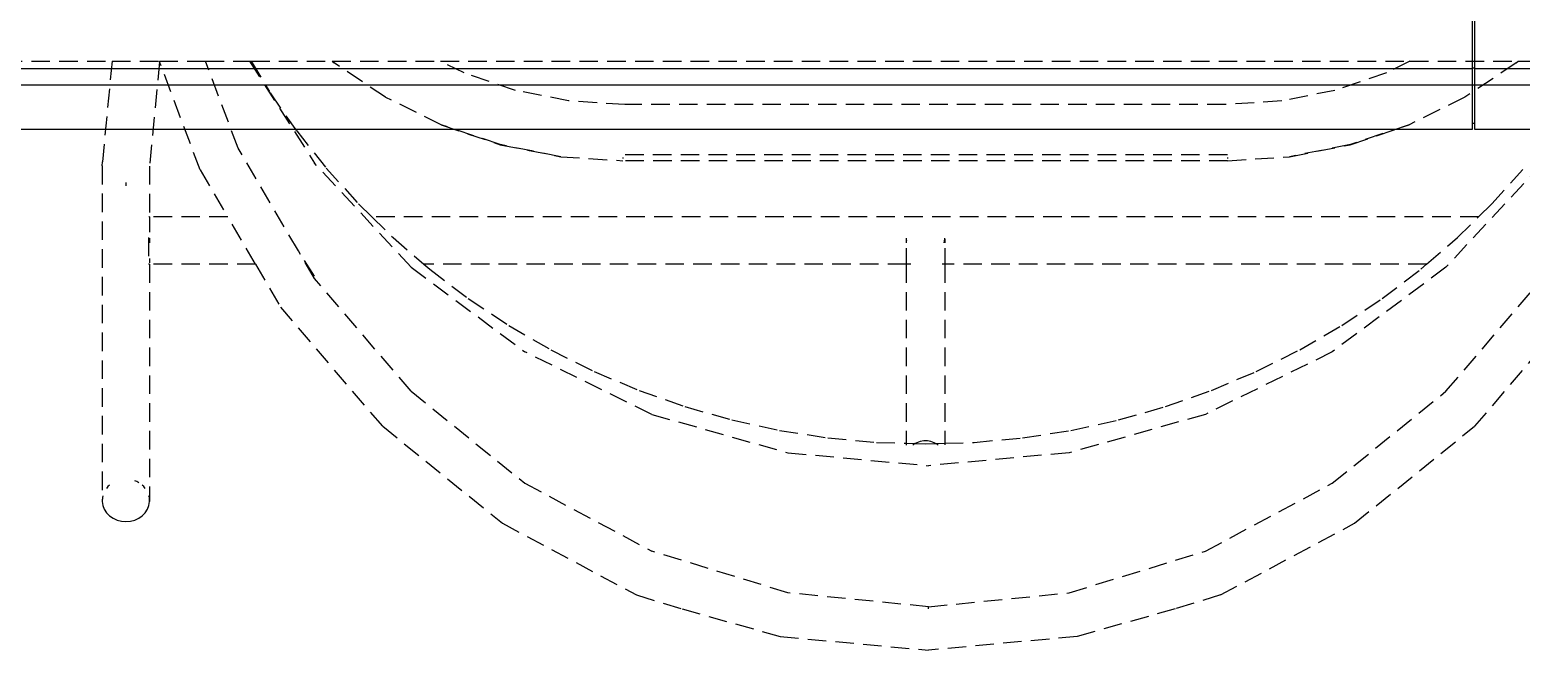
# Model space of a CAD drawing. Header units: millimetres. Extents: x 0 to 460473, y -68369 to 85219.
# Drawn here: x 227530 to 228033, y -39264 to -39055 of the extents above; entities that cross this region are included whole.
import ezdxf

# ---------------------------------------------------------------- set-up
doc = ezdxf.new("R2010")
doc.units = ezdxf.units.MM
doc.header["$LTSCALE"] = 50
doc.linetypes.add('HIDDEN2', pattern=[0.1875, 0.125, -0.0625])
doc.layers.add('hid', color=8, linetype='HIDDEN2')

# ---------------------------------------------------------------- blocks, each defined once
blk = doc.blocks.new('FSFSGF')
at = {"color": 8}
for p, q in [((325618.89, 83159.36), (325618.89, 83051.86)), ((325639.32, 83159.36), (325639.32, 83051.86)), ((325618.89, 83051.86), (325519.32, 83051.86)), ((325592.82, 83050.86), (325618.89, 83050.86)), ((325618.58, 83051.86), (325618.58, 83050.86)), ((325622.96, 83051.86), (325618.89, 83051.86)), ((325618.89, 83050.86), (325618.89, 82269.86)), ((325618.89, 83050.86), (325622.96, 83050.86)), ((325626.85, 83051.86), (325622.96, 83051.86)), ((325622.96, 83050.86), (325626.85, 83050.86)), ((325630.51, 83051.86), (325626.85, 83051.86)), ((325626.85, 83050.86), (325630.51, 83050.86)), ((325633.84, 83051.86), (325630.51, 83051.86)), ((325630.51, 83050.86), (325633.84, 83050.86)), ((325636.8, 83051.86), (325633.84, 83051.86)), ((325633.84, 83050.86), (325636.8, 83050.86)), ((325639.32, 83051.86), (325636.8, 83051.86)), ((325636.8, 83050.86), (325639.32, 83050.86)), ((325637.32, 83051.86), (325637.32, 83050.86)), ((325639.32, 83050.86), (325639.32, 82269.86))]:
    blk.add_line(p, q, dxfattribs=at)
at = {"color": 1}
blk.add_lwpolyline([(325204.31, 82180.36), (325204.31, 83140.36), (325624.31, 83140.36), (325624.31, 82180.36)], close=True, dxfattribs=at)

msp = doc.modelspace()

# ---------------------------------------------------------------- linework, layer by layer
at = {"layer": 'hid'}
for p, q in [((227342.61335258, -39065.80727639), (227557.32900411, -39065.80727639)), ((227557.32900411, -39065.80727639), (227554.0526068, -39099.71163143)), ((227557.32900411, -39065.80727639), (227573.30117183, -39065.80727639)), ((227573.36186314, -39065.96917297), (227569.96211705, -39101.14983268)), ((227573.30117183, -39065.80727639), (227573.36186314, -39065.96917297)), ((227573.30117183, -39065.80727639), (227588.84503137, -39065.80727639)), ((227587.02609936, -39102.41909206), (227573.36186314, -39065.96917297)), ((227588.84503137, -39065.80727639), (227603.71643452, -39065.80727639)), ((227599.82934829, -39095.10839914), (227588.84503137, -39065.80727639)), ((227603.71643452, -39065.80727639), (227625.60352427, -39100.15686809)), ((227603.71643452, -39065.80727639), (227604.24119892, -39065.80727639)), ((227604.24119892, -39065.80727639), (227610.38397592, -39075.97291836)), ((227604.24119892, -39065.80727639), (227631.58530934, -39065.80727639)), ((227631.58530934, -39065.80727639), (227632.23322994, -39066.35621488)), ((227631.58530934, -39065.80727639), (227668.09437552, -39065.80727639)), ((227649.59494591, -39077.94169576), (227632.23322994, -39066.35621488)), ((227676.03568763, -39069.71835104), (227668.09437552, -39065.80727639)), ((227668.09437552, -39065.80727639), (227995.0955163, -39065.80727639)), ((227995.0955163, -39065.80727639), (227987.15420419, -39069.71835104)), ((227995.0955163, -39065.80727639), (228031.60458247, -39065.80727639)), ((228030.95666188, -39066.35621488), (228013.59494591, -39077.94169576)), ((228030.95666188, -39066.35621488), (228031.60458247, -39065.80727639)), ((228031.60458247, -39065.80727639), (228058.96344404, -39065.80727639)), ((227693.3713864, -39075.59529358), (227676.03568763, -39069.71835104)), ((227987.15420419, -39069.71835104), (227969.81850541, -39075.59529358)), ((227619.6356251, -39089.29635942), (227610.38397592, -39075.97291836)), ((227711.32688032, -39079.16216926), (227693.3713864, -39075.59529358)), ((227969.81850541, -39075.59529358), (227951.86301149, -39079.16216926)), ((227649.61640262, -39077.97162269), (227649.59494591, -39077.94169576)), ((227668.36559673, -39087.18619031), (227649.61640262, -39077.97162269)), ((227730.24967812, -39080.40080488), (227711.32688032, -39079.16216926)), ((227932.9402137, -39080.40080488), (227730.24967812, -39080.40080488)), ((227951.86301149, -39079.16216926), (227932.9402137, -39080.40080488)), ((228013.59494591, -39077.94169576), (227994.79216715, -39087.19708194)), ((227619.6356251, -39089.29635942), (227629.55656023, -39101.79806111)), ((227688.18389869, -39093.90475548), (227668.36559673, -39087.18619031)), ((227668.36559673, -39087.18619031), (227668.38201898, -39087.21363779)), ((227668.38201898, -39087.21363779), (227688.1950055, -39093.93040098)), ((227974.99488632, -39093.93040098), (227994.79216715, -39087.19708194)), ((227994.79216715, -39087.19708194), (227975.00599312, -39093.90475548)), ((227620.14859628, -39129.73001765), (227599.82934829, -39095.10839914)), ((227708.71075515, -39097.98243474), (227688.18389869, -39093.90475548)), ((227688.1950055, -39093.93040098), (227708.71075515, -39097.98243474)), ((227975.00599312, -39093.90475548), (227954.47913666, -39097.98243474)), ((227954.47913666, -39097.98243474), (227974.99488632, -39093.93040098)), ((227553.98023962, -39101.05819038), (227554.0526068, -39099.71163143)), ((227553.98023962, -39101.05819038), (227553.98023962, -39214.28232348)), ((227569.96211705, -39101.14983268), (227569.96211705, -39118.27280292)), ((227658.19831826, -39135.2412851), (227625.60352427, -39100.15686809)), ((227629.55656023, -39101.79806111), (227640.45048518, -39113.89161123)), ((227708.71075515, -39097.98243474), (227729.59800933, -39099.34945788)), ((227729.59494591, -39098.21806099), (227729.59494591, -39098.6166761)), ((227933.59188249, -39099.34945788), (227729.59800933, -39099.34945788)), ((227933.51133747, -39097.29933593), (227729.67855434, -39097.29933593)), ((227933.59188249, -39099.34945788), (227954.47913666, -39097.98243474)), ((227933.59494591, -39098.21806099), (227933.59494591, -39098.6166761)), ((228039.861885, -39100.15686809), (228007.267091, -39135.2412851)), ((228022.75415778, -39113.89161123), (228033.64808273, -39101.79806111)), ((227561.97117834, -39106.64076918), (227561.97117834, -39107.85969474)), ((227587.02609936, -39102.41909206), (227596.33055988, -39118.27280292)), ((227640.45048518, -39113.89161123), (227644.92702121, -39118.27280292)), ((228018.27762175, -39118.27280292), (228022.75415778, -39113.89161123)), ((227569.96211705, -39118.27280292), (227569.74567088, -39118.27280292)), ((227569.96211705, -39118.27280292), (227569.96211705, -39123.49127363)), ((227596.33055988, -39118.27280292), (227569.96211705, -39118.27280292)), ((227605.7102407, -39134.25468035), (227596.33055988, -39118.27280292)), ((227644.92702121, -39118.27280292), (227644.86363841, -39118.27280292)), ((227644.92702121, -39118.27280292), (227652.09879909, -39125.29183134)), ((228018.27762175, -39118.27280292), (227644.92702121, -39118.27280292)), ((228011.10584387, -39125.29183134), (228018.27762175, -39118.27280292)), ((228018.34100455, -39118.27280292), (228018.27762175, -39118.27280292)), ((227569.60969704, -39125.23519037), (227569.60969704, -39134.25468035)), ((227569.96211705, -39125.50329329), (227569.96211705, -39127.02418998)), ((227652.09879909, -39125.29183134), (227662.48639794, -39134.25468035)), ((227825.22323181, -39125.50329329), (227825.20705119, -39125.82814715)), ((227825.20705119, -39125.82814715), (227825.2658496, -39126.21925749)), ((227825.20705119, -39125.82814715), (227825.20705125, -39127.02418998)), ((227838.00696247, -39127.02418998), (227838.01646409, -39126.99793456)), ((227838.01646409, -39126.99793456), (227838.1923266, -39125.82814709)), ((227838.1923266, -39125.82814709), (227838.17614598, -39125.50329329)), ((227838.1923266, -39125.82814709), (227838.19232666, -39127.02418998)), ((228000.71824502, -39134.25468035), (228011.10584387, -39125.29183134)), ((227625.60352427, -39138.2909799), (227620.14859628, -39129.73001765)), ((227625.60352427, -39139.02457598), (227620.14859628, -39129.73001765)), ((227825.20705134, -39128.79644446), (227825.20705162, -39134.25468035)), ((227838.19232675, -39128.79644446), (227838.19232703, -39134.25468035)), ((227569.96211705, -39134.25468035), (227569.60969704, -39134.25468035)), ((227569.96211705, -39132.30973823), (227569.96211705, -39133.82374818)), ((227569.96211705, -39134.18231317), (227569.96211705, -39134.25468035)), ((227569.96211705, -39134.25468035), (227569.96211705, -39214.28232348)), ((227605.7102407, -39134.25468035), (227569.96211705, -39134.25468035)), ((227605.7102407, -39134.25468035), (227614.21714282, -39148.74944511)), ((227658.19831826, -39135.2412851), (227696.54040666, -39163.80483038)), ((227662.48639794, -39134.25468035), (227664.4555314, -39135.95372997)), ((227825.20705162, -39134.25468035), (227662.48639794, -39134.25468035)), ((227664.4555314, -39135.95372997), (227677.47191572, -39145.83522949)), ((227825.26585001, -39134.25468035), (227825.20705162, -39134.25468035)), ((227825.20705162, -39134.25468035), (227825.2070547, -39194.65189695)), ((227826.78731731, -39134.25468035), (227825.55718412, -39134.25468035)), ((227838.19232703, -39134.25468035), (227837.32885462, -39134.25468035)), ((227838.19232703, -39134.25468035), (227838.19233011, -39194.64590729)), ((228000.71824502, -39134.25468035), (227838.19232703, -39134.25468035)), ((228007.267091, -39135.2412851), (227968.9250026, -39163.80483038)), ((227985.73272724, -39145.83522949), (227998.74911156, -39135.95372997)), ((227998.74911156, -39135.95372997), (228000.71824502, -39134.25468035)), ((228000.81009093, -39134.25468035), (228000.71824502, -39134.25468035)), ((227658.19831826, -39177.11540629), (227625.60352427, -39139.02457598)), ((228007.267091, -39177.11540629), (228039.861885, -39139.02457598)), ((227677.47191572, -39145.83522949), (227691.09658235, -39154.89733213)), ((227972.10806061, -39154.89733213), (227985.73272724, -39145.83522949)), ((227648.60374981, -39188.93421855), (227614.21714282, -39148.74944511)), ((228051.24826645, -39148.74944511), (228016.86165945, -39188.93421855)), ((227691.09658235, -39154.89733213), (227705.27576093, -39163.1042739)), ((227957.92888203, -39163.1042739), (227972.10806061, -39154.89733213)), ((227739.3672115, -39184.9069265), (227696.54040666, -39163.80483038)), ((227705.27576093, -39163.1042739), (227719.95349274, -39170.42366577)), ((227968.9250026, -39163.80483038), (227926.09819777, -39184.9069265)), ((227943.25115022, -39170.42366577), (227957.92888203, -39163.1042739)), ((227719.95349274, -39170.42366577), (227735.07185146, -39176.82662143)), ((227928.1327915, -39176.82662143), (227943.25115022, -39170.42366577)), ((227658.19831826, -39177.11540629), (227696.54040666, -39208.12658587)), ((227735.07185146, -39176.82662143), (227750.57117185, -39182.28787135)), ((227912.63347111, -39182.28787135), (227928.1327915, -39176.82662143)), ((227968.9250026, -39208.12658587), (228007.267091, -39177.11540629)), ((227750.57117185, -39182.28787135), (227766.39028517, -39186.78586246)), ((227896.81435779, -39186.78586246), (227912.63347111, -39182.28787135)), ((227739.3672115, -39184.9069265), (227785.26847626, -39197.85269631)), ((227766.39028517, -39186.78586246), (227782.4667606, -39190.30284325)), ((227926.09819777, -39184.9069265), (227880.196933, -39197.85269631)), ((227880.73788236, -39190.30284325), (227896.81435779, -39186.78586246)), ((227648.60374981, -39188.93421855), (227689.05359359, -39221.65015609)), ((227782.4667606, -39190.30284325), (227798.73715164, -39192.82493381)), ((227864.46749132, -39192.82493381), (227880.73788236, -39190.30284325)), ((227976.41181568, -39221.65015609), (228016.86165945, -39188.93421855)), ((227798.73715164, -39192.82493381), (227815.1372465, -39194.34218059)), ((227815.1372465, -39194.34218059), (227825.2070547, -39194.65189695)), ((227825.2070547, -39194.65189695), (227825.20705473, -39195.23779036)), ((227825.2070547, -39194.65189695), (227828.26888412, -39194.74606942)), ((227827.68165928, -39195.10699143), (227827.46216232, -39195.30715054)), ((227828.26888412, -39194.74606942), (227827.68165928, -39195.10699143)), ((227828.7212203, -39194.4680531), (227828.26888412, -39194.74606942)), ((227828.26888412, -39194.74606942), (227831.60232148, -39194.84859571)), ((227829.86843107, -39194.02881622), (227828.7212203, -39194.4680531)), ((227831.08182841, -39193.80515594), (227829.86843107, -39194.02881622)), ((227832.31755698, -39193.80515593), (227831.08182841, -39193.80515594)), ((227831.60232148, -39194.84859571), (227835.12122046, -39194.74036519)), ((227833.53095431, -39194.0288162), (227832.31755698, -39193.80515593)), ((227834.67816508, -39194.46805308), (227833.53095431, -39194.0288162)), ((227835.12122046, -39194.74036519), (227834.67816508, -39194.46805308)), ((227835.12122046, -39194.74036519), (227838.19233011, -39194.64590729)), ((227835.7177261, -39195.1069914), (227835.12122046, -39194.74036519)), ((227835.93086906, -39195.30135629), (227835.7177261, -39195.1069914)), ((227838.19233011, -39194.64590729), (227848.06739646, -39194.34218059)), ((227838.19233011, -39194.64590729), (227838.19233014, -39195.2318007)), ((227848.06739646, -39194.34218059), (227864.46749132, -39192.82493381)), ((227785.26847626, -39197.85269631), (227832.73270463, -39202.21584471)), ((227880.196933, -39197.85269631), (227832.73270463, -39202.21584471)), ((227565.63699051, -39207.59960936), (227564.94447798, -39207.35229483)), ((227566.29630487, -39207.97758857), (227565.63699051, -39207.59960936)), ((227554.19668579, -39212.39733589), (227554.0526068, -39212.92713105)), ((227555.92518174, -39209.26936282), (227555.45457072, -39209.85890721)), ((227556.45054624, -39208.82250024), (227555.92518174, -39209.26936282)), ((227568.01717493, -39209.26936282), (227567.49181043, -39208.82250024)), ((227568.48778595, -39209.85890721), (227568.01717493, -39209.26936282)), ((227569.88974987, -39212.92713105), (227569.74567088, -39212.39733589)), ((227696.54040666, -39208.12658587), (227739.3672115, -39231.03693841)), ((227926.09819777, -39231.03693841), (227968.9250026, -39208.12658587)), ((227554.0526068, -39212.92713105), (227553.98023962, -39214.28232348)), ((227553.98023962, -39214.28232348), (227554.19668579, -39215.62524307)), ((227554.19668579, -39215.62524307), (227554.69412237, -39216.90735322)), ((227554.69412237, -39216.90735322), (227555.45457072, -39218.08231512)), ((227568.48778595, -39218.08231512), (227569.2482343, -39216.90735322)), ((227569.2482343, -39216.90735322), (227569.74567088, -39215.62524307)), ((227569.74567088, -39215.62524307), (227569.96211705, -39214.28232348)), ((227569.96211705, -39214.28232348), (227569.88974987, -39212.92713105)), ((227555.45457072, -39218.08231512), (227556.45054624, -39219.10766259)), ((227556.45054624, -39219.10766259), (227557.6460518, -39219.9463369)), ((227557.6460518, -39219.9463369), (227558.99787869, -39220.56802617)), ((227558.99787869, -39220.56802617), (227560.45716838, -39220.95026094)), ((227560.45716838, -39220.95026094), (227561.97117834, -39221.07922625)), ((227561.97117834, -39221.07922625), (227563.48518829, -39220.95026094)), ((227563.48518829, -39220.95026094), (227564.94447798, -39220.56802617)), ((227564.94447798, -39220.56802617), (227566.29630487, -39219.9463369)), ((227566.29630487, -39219.9463369), (227567.49181043, -39219.10766259)), ((227567.49181043, -39219.10766259), (227568.48778595, -39218.08231512)), ((227689.05359359, -39221.65015609), (227734.23468929, -39245.81994496)), ((227931.23071998, -39245.81994496), (227976.41181568, -39221.65015609)), ((227785.26847626, -39245.09204216), (227739.3672115, -39231.03693841)), ((227880.196933, -39245.09204216), (227926.09819777, -39231.03693841)), ((227734.23468929, -39245.81994496), (227749.57915286, -39250.51846533)), ((227832.73270463, -39249.82907243), (227785.26847626, -39245.09204216)), ((227832.73270463, -39249.82907243), (227880.196933, -39245.09204216)), ((227931.23071998, -39245.81994496), (227915.8862564, -39250.51846533)), ((227749.57915286, -39250.51846533), (227782.65925525, -39259.84821676)), ((227832.73270463, -39250.51846533), (227832.73270463, -39249.82907243)), ((227915.8862564, -39250.51846533), (227882.80615401, -39259.84821676)), ((227782.65925525, -39259.84821676), (227832.73270463, -39264.45121776)), ((227882.80615401, -39259.84821676), (227832.73270463, -39264.45121776))]:
    msp.add_line(p, q, dxfattribs=at)

# ---------------------------------------------------------------- block references
at = {"rotation": 270}
msp.add_blockref('FSFSGF', (144965.19127192, 286550.50744108), dxfattribs=at)

doc.saveas('drawing.dxf')
